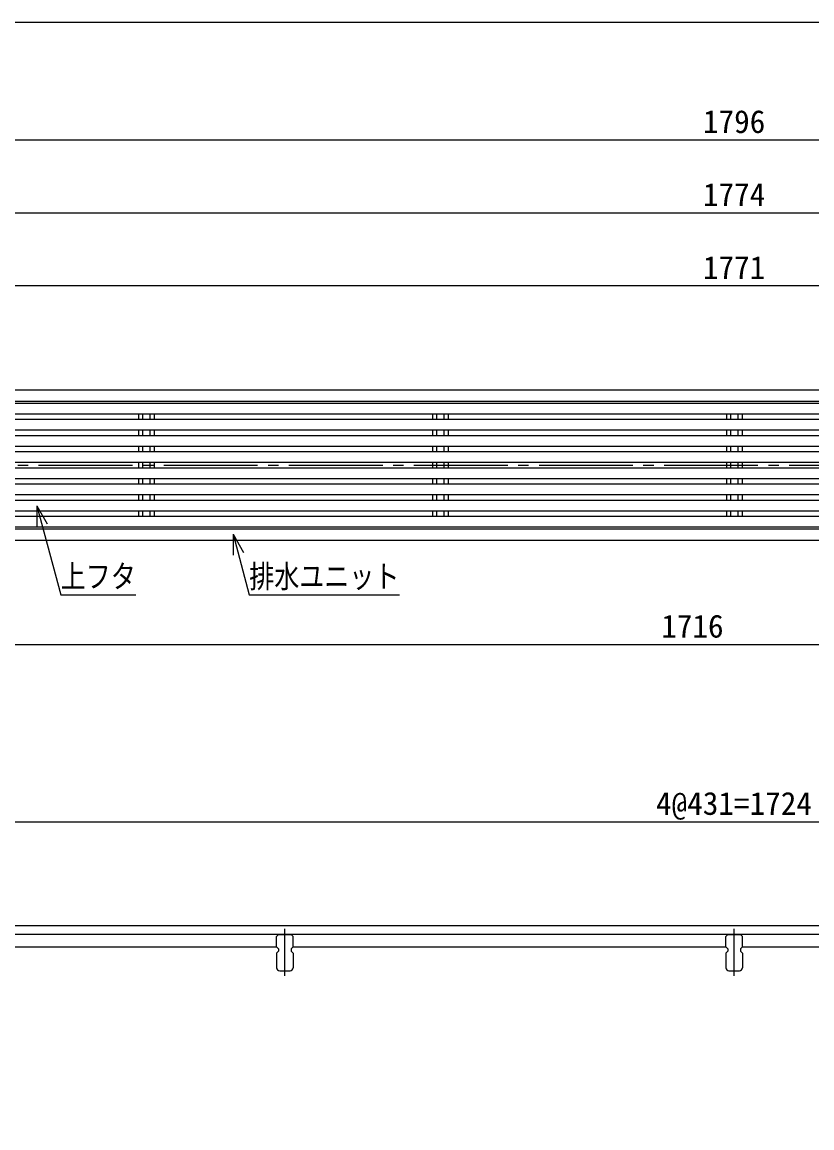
# Model space of a CAD drawing. Units: millimetres, scale not verified. Extents: x -1365 to 1365, y -930 to 870.
# Drawn here: x -705 to 53, y -191 to 870 of the extents above; entities that cross this region are included whole.
import ezdxf
from ezdxf.enums import TextEntityAlignment as Align

# ---------------------------------------------------------------- set-up
doc = ezdxf.new("R2010")
doc.units = ezdxf.units.MM
doc.header["$LTSCALE"] = 10
doc.linetypes.add('CHAIN1', pattern=[8, 5, -1, 1, -1])
doc.linetypes.add('CHAIN2', pattern=[12, 9, -1, 1, -1])
for name, color, linetype in [('0-0_計極細', 2, 'Continuous'), ('0-1_計細線', 3, 'Continuous'), ('0-5_寸法線', 7, 'Continuous'), ('0-8_枠中線', 5, 'Continuous')]:
    doc.layers.add(name, color=color, linetype=linetype)
doc.styles.add('ＭＳ ゴシック', font='')
doc.styles.get('ＭＳ ゴシック').set_extended_font_data('MS Gothic')

msp = doc.modelspace()

# ---------------------------------------------------------------- linework, layer by layer
at = {"layer": '0-0_計極細'}
for p, q in [((-593.39, 494.27), (-593.39, 488.77)), ((-589.34, 494.27), (-589.34, 488.77)), ((-582.44, 494.27), (-582.44, 488.77)), ((-578.39, 494.27), (-578.39, 488.77)), ((-311.39, 494.27), (-311.39, 488.77)), ((-307.34, 494.27), (-307.34, 488.77)), ((-300.44, 494.27), (-300.44, 488.77)), ((-296.39, 494.27), (-296.39, 488.77)), ((-29.39, 494.27), (-29.39, 488.77)), ((-25.34, 494.27), (-25.34, 488.77)), ((-18.44, 494.27), (-18.44, 488.77)), ((-14.39, 494.27), (-14.39, 488.77)), ((-593.39, 478.77), (-593.39, 473.27)), ((-589.34, 478.77), (-589.34, 473.27)), ((-582.44, 478.77), (-582.44, 473.27)), ((-578.39, 478.77), (-578.39, 473.27)), ((-311.39, 478.77), (-311.39, 473.27)), ((-307.34, 478.77), (-307.34, 473.27)), ((-300.44, 478.77), (-300.44, 473.27)), ((-296.39, 478.77), (-296.39, 473.27)), ((-29.39, 478.77), (-29.39, 473.27)), ((-25.34, 478.77), (-25.34, 473.27)), ((-18.44, 478.77), (-18.44, 473.27)), ((-14.39, 478.77), (-14.39, 473.27)), ((-593.39, 463.27), (-593.39, 457.77)), ((-589.34, 463.27), (-589.34, 457.77)), ((-582.44, 463.27), (-582.44, 457.77)), ((-578.39, 463.27), (-578.39, 457.77)), ((-311.39, 463.27), (-311.39, 457.77)), ((-307.34, 463.27), (-307.34, 457.77)), ((-300.44, 463.27), (-300.44, 457.77)), ((-296.39, 463.27), (-296.39, 457.77)), ((-29.39, 463.27), (-29.39, 457.77)), ((-25.34, 463.27), (-25.34, 457.77)), ((-18.44, 463.27), (-18.44, 457.77)), ((-14.39, 463.27), (-14.39, 457.77)), ((-593.39, 447.77), (-593.39, 442.27)), ((-589.34, 447.77), (-589.34, 442.27)), ((-582.44, 447.77), (-582.44, 442.27)), ((-578.39, 447.77), (-578.39, 442.27)), ((-311.39, 447.77), (-311.39, 442.27)), ((-307.34, 447.77), (-307.34, 442.27)), ((-300.44, 447.77), (-300.44, 442.27)), ((-296.39, 447.77), (-296.39, 442.27)), ((-29.39, 447.77), (-29.39, 442.27)), ((-25.34, 447.77), (-25.34, 442.27)), ((-18.44, 447.77), (-18.44, 442.27)), ((-14.39, 447.77), (-14.39, 442.27)), ((-593.39, 432.27), (-593.39, 426.77)), ((-589.34, 432.27), (-589.34, 426.77)), ((-582.44, 432.27), (-582.44, 426.77)), ((-578.39, 432.27), (-578.39, 426.77)), ((-311.39, 432.27), (-311.39, 426.77)), ((-307.34, 432.27), (-307.34, 426.77)), ((-300.44, 432.27), (-300.44, 426.77)), ((-296.39, 432.27), (-296.39, 426.77)), ((-29.39, 432.27), (-29.39, 426.77)), ((-25.34, 432.27), (-25.34, 426.77)), ((-18.44, 432.27), (-18.44, 426.77)), ((-14.39, 432.27), (-14.39, 426.77)), ((-593.39, 416.77), (-593.39, 411.27)), ((-589.34, 416.77), (-589.34, 411.27)), ((-582.44, 416.77), (-582.44, 411.27)), ((-578.39, 416.77), (-578.39, 411.27)), ((-311.39, 416.77), (-311.39, 411.27)), ((-307.34, 416.77), (-307.34, 411.27)), ((-300.44, 416.77), (-300.44, 411.27)), ((-296.39, 416.77), (-296.39, 411.27)), ((-29.39, 416.77), (-29.39, 411.27)), ((-25.34, 416.77), (-25.34, 411.27)), ((-18.44, 416.77), (-18.44, 411.27)), ((-14.39, 416.77), (-14.39, 411.27)), ((-593.39, 401.27), (-593.39, 395.77)), ((-589.34, 401.27), (-589.34, 395.77)), ((-582.44, 401.27), (-582.44, 395.77)), ((-578.39, 401.27), (-578.39, 395.77)), ((-311.39, 401.27), (-311.39, 395.77)), ((-307.34, 401.27), (-307.34, 395.77)), ((-300.44, 401.27), (-300.44, 395.77)), ((-296.39, 401.27), (-296.39, 395.77)), ((-29.39, 401.27), (-29.39, 395.77)), ((-25.34, 401.27), (-25.34, 395.77)), ((-18.44, 401.27), (-18.44, 395.77)), ((-14.39, 401.27), (-14.39, 395.77))]:
    msp.add_line(p, q, dxfattribs=at)
at = {"layer": '0-0_計極細', "linetype": 'CHAIN2'}
msp.add_line((-929.07, 445.02), (885.96, 445.02), dxfattribs=at)
at = {"layer": '0-0_計極細', "linetype": 'CHAIN1'}
for p, q in [((-452.89, -44.77), (-452.89, 0.28)), ((-21.89, -44.77), (-21.89, 0.28))]:
    msp.add_line(p, q, dxfattribs=at)
at = {"layer": '0-1_計細線'}
for p, q in [((714.79, 504.27), (-907.39, 504.27)), ((721.96, 488.77), (-907.39, 488.77)), ((723.99, 473.27), (-907.39, 473.27)), ((721.51, 457.77), (-907.39, 457.77)), ((713.98, 442.27), (-873.39, 442.27)), ((708.29, 426.77), (-907.39, 426.77)), ((-873.39, 432.27), (709.7, 432.27)), ((707.42, 411.27), (-907.39, 411.27)), ((711.13, 395.77), (-907.39, 395.77)), ((-919.89, -4.98), (796.11, -4.98)), ((-458.89, -4.99), (-460.89, -6.99)), ((-460.89, -16.99), (-460.89, -6.99)), ((-458.89, -4.99), (-446.89, -4.99)), ((-444.89, -6.99), (-446.89, -4.99)), ((-444.89, -16.99), (-444.89, -6.99)), ((-27.89, -4.99), (-29.89, -6.99)), ((-29.89, -16.99), (-29.89, -6.99)), ((-27.89, -4.99), (-15.89, -4.99)), ((-13.89, -6.99), (-15.89, -4.99)), ((-13.89, -16.99), (-13.89, -6.99)), ((-875.89, -16.98), (-460.89, -16.98)), ((-460.89, -16.99), (-458.89, -18.99)), ((-458.89, -20.99), (-460.89, -22.99)), ((-458.89, -18.99), (-458.89, -20.99)), ((-444.89, -16.99), (-446.89, -18.99)), ((-446.89, -18.99), (-446.89, -20.99)), ((-446.89, -20.99), (-444.89, -22.99)), ((-444.89, -16.98), (-29.89, -16.98)), ((-29.89, -16.99), (-27.89, -18.99)), ((-27.89, -20.99), (-29.89, -22.99)), ((-27.89, -18.99), (-27.89, -20.99)), ((-13.89, -16.99), (-15.89, -18.99)), ((-15.89, -18.99), (-15.89, -20.99)), ((-15.89, -20.99), (-13.89, -22.99)), ((-13.89, -16.98), (401.11, -16.98)), ((-460.89, -22.99), (-460.89, -36.99)), ((-444.89, -22.99), (-444.89, -36.99)), ((-29.89, -22.99), (-29.89, -36.99)), ((-13.89, -22.99), (-13.89, -36.99)), ((-457.89, -39.99), (-447.89, -39.99)), ((-26.89, -39.99), (-16.89, -39.99))]:
    msp.add_line(p, q, dxfattribs=at)
for points in [[(-919.89, 517.02), (-919.89, 373.02), (876.11, 373.02), (876.11, 517.02)], [(-908.89, 506.02), (-908.89, 384.02), (865.11, 384.02), (865.11, 506.02)]]:
    msp.add_lwpolyline(points, close=True, dxfattribs=at)
for points in [[(-907.39, 504.27), (-907.39, 494.27), (720.08, 494.27)], [(-907.39, 488.77), (-907.39, 478.77), (723.79, 478.77)], [(-907.39, 473.27), (-907.39, 463.27), (722.92, 463.27)], [(-907.39, 457.77), (-907.39, 447.77), (717.23, 447.77)], [(-907.39, 426.77), (-907.39, 416.77), (707.22, 416.77)], [(-907.39, 411.27), (-907.39, 401.27), (709.26, 401.27)], [(-907.39, 395.77), (-907.39, 385.77), (716.42, 385.77)], [(875.11, 3.02), (866.11, 3.02), (-918.89, 3.02)]]:
    msp.add_lwpolyline(points, dxfattribs=at)
for centre, start, end in [((-457.89, -36.99), 180, 270), ((-447.89, -36.99), 270, 360), ((-26.89, -36.99), 180, 270), ((-16.89, -36.99), 270, 360)]:
    msp.add_arc(centre, 3, start, end, dxfattribs=at)
at = {"layer": '0-5_寸法線'}
for p, q in [((-919.89, 757.02), (876.11, 757.02)), ((-908.89, 687.02), (865.11, 687.02)), ((863.61, 617.02), (-907.39, 617.02)), ((-690.77, 406.09), (-680.77, 388.77)), ((-690.77, 406.09), (-690.77, 386.09)), ((-502.59, 378.71), (-492.59, 361.39)), ((-502.59, 378.71), (-502.59, 358.71)), ((-919.89, 273.02), (796.11, 273.02)), ((-883.89, 103.02), (840.11, 103.02))]:
    msp.add_line(p, q, dxfattribs=at)
for points in [[(-690.77, 406.09), (-667.92, 320.78), (-595.92, 320.78)], [(-502.59, 378.71), (-487.07, 320.78), (-343.07, 320.78)]]:
    msp.add_lwpolyline(points, dxfattribs=at)
at = {"layer": '0-8_枠中線'}
msp.add_lwpolyline([(-1365, -930), (-1365, 870), (1365, 870), (1365, -930)], close=True, dxfattribs=at)

# ---------------------------------------------------------------- texts
at = {"layer": '0-5_寸法線', "style": 'ＭＳ ゴシック'}
for s, p in [('1796', (-51.89, 757.02)), ('1774', (-51.89, 687.02)), ('1771', (-51.89, 617.02)), ('1716', (-91.89, 273.02)), ('4@431=1724', (-96.89, 103.02))]:
    msp.add_text(s, height=21.99, dxfattribs=at).set_placement(p, align=Align.BOTTOM_LEFT)
at = {"layer": '0-5_寸法線', "style": 'ＭＳ ゴシック', "width": 0.8}
for s, p in [('上フタ', (-667.92, 320.78)), ('排水ユニット', (-487.07, 320.78))]:
    msp.add_text(s, height=21.99, dxfattribs=at).set_placement(p, align=Align.BOTTOM_LEFT)

doc.saveas('drawing.dxf')
